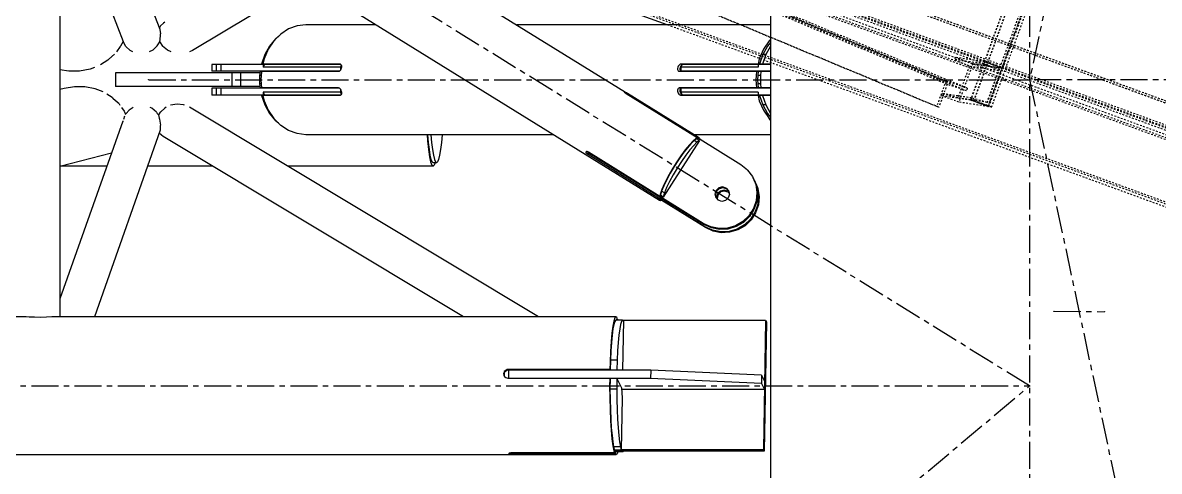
# Model space of a CAD drawing. Header units: millimetres. Extents: x 5143 to 30813, y 232 to 21408.
# Drawn here: x 11543.8 to 11878.1, y 17265.2 to 17397 of the extents above; entities that cross this region are included whole.
import ezdxf

# ---------------------------------------------------------------- set-up
doc = ezdxf.new("R2010")
doc.units = ezdxf.units.MM
doc.header["$LTSCALE"] = 0.25
for name, pattern in [('CENTER', [50.8, 31.75, -6.35, 6.35, -6.35]), ('XKITLINE00', [0]), ('XKITLINE02', [4, 2, -2]), ('XKITLINE03', [6, 3, -1, 1, -1])]:
    doc.linetypes.add(name, pattern=pattern)

msp = doc.modelspace()

# ---------------------------------------------------------------- linework, layer by layer
at = {"color": 8, "linetype": 'CENTER'}
for p, q in [((12015, 18200.27), (11840, 17380.27)), ((11840, 17654.86), (11840, 16010.75)), ((11840, 17290.27), (11549.01, 17470.27)), ((11580.85, 17380.27), (11840, 17380.27)), ((12370, 17380.27), (11840, 17380.28)), ((11840, 17380.27), (12015, 16560.27)), ((11847.12, 17312.23), (11861.95, 17312.1)), ((10096.38, 15830.27), (11839.99, 17290.27)), ((10454.12, 17290.27), (11840, 17290.27))]:
    msp.add_line(p, q, dxfattribs=at)
at = {"color": 8, "linetype": 'XKITLINE00'}
for p, q in [((11763.8, 17524.52), (11763.8, 17238.51)), ((11554.71, 17450.24), (11554.71, 17310.57)), ((11562.95, 17449.97), (11584.11, 17395.13)), ((11554.71, 17439.69), (11573.32, 17391.48)), ((11742.92, 17363.13), (11623.09, 17437.26)), ((11731.14, 17344.8), (11611.31, 17418.93)), ((11627.32, 17409.02), (11593.77, 17388.88)), ((11585.2, 17396.93), (11584.34, 17396.17)), ((11585.55, 17397.24), (11585.2, 17396.93)), ((11584.34, 17396.17), (11584, 17395.5)), ((11584.25, 17393.64), (11584.08, 17391.79)), ((11584.11, 17395.13), (11584.12, 17395.08)), ((11584.12, 17395.08), (11584.27, 17393.75)), ((11584.27, 17393.75), (11584.25, 17393.64)), ((11619.7, 17393.7), (11617.68, 17391.69)), ((11621.99, 17395.2), (11619.7, 17393.7)), ((11624.49, 17396.11), (11621.99, 17395.2)), ((11627.08, 17396.42), (11624.49, 17396.11)), ((11647.69, 17396.42), (11627.08, 17396.42)), ((11763.8, 17396.42), (11689.1, 17396.42)), ((11572.48, 17390.02), (11571.34, 17388.48)), ((11572.53, 17390.16), (11572.48, 17390.02)), ((11573.3, 17391.5), (11572.53, 17390.16)), ((11573.32, 17391.48), (11573.35, 17391.42)), ((11573.35, 17391.42), (11574.02, 17390.17)), ((11575.34, 17388.85), (11574.09, 17390.03)), ((11583.24, 17390.17), (11582.01, 17388.98)), ((11583.28, 17390.21), (11583.24, 17390.17)), ((11584, 17391.45), (11583.28, 17390.21)), ((11584.03, 17391.62), (11584, 17391.45)), ((11584.08, 17391.79), (11584.03, 17391.62)), ((11584.04, 17391.5), (11584.94, 17390.17)), ((11586.34, 17388.96), (11584.94, 17390.17)), ((11616.37, 17390.19), (11614.97, 17387.67)), ((11617.68, 17391.69), (11616.03, 17389.25)), ((11618.14, 17392.33), (11616.37, 17390.19)), ((11619.06, 17393.07), (11618.14, 17392.33)), ((11762.9, 17390.19), (11761.5, 17387.67)), ((11763.36, 17391.69), (11761.71, 17389.25)), ((11763.75, 17390.19), (11762.36, 17387.67)), ((11763.8, 17391.27), (11762.9, 17390.19)), ((11763.8, 17392.13), (11763.36, 17391.69)), ((11763.8, 17390.24), (11763.75, 17390.19)), ((11570.8, 17387.8), (11569.14, 17386.37)), ((11576.13, 17388.48), (11575.34, 17388.85)), ((11582.01, 17388.98), (11581.02, 17388.48)), ((11587.4, 17388.48), (11586.34, 17388.96)), ((11593.77, 17388.88), (11592.83, 17388.48)), ((11614.97, 17387.67), (11614.01, 17384.87)), ((11616.03, 17389.25), (11614.8, 17386.46)), ((11615.34, 17387.67), (11614.97, 17387.67)), ((11761.71, 17389.25), (11760.48, 17386.46)), ((11761.5, 17387.67), (11760.54, 17384.87)), ((11762.36, 17387.67), (11761.39, 17384.87)), ((11762.36, 17387.67), (11761.5, 17387.67)), ((11557.31, 17382.79), (11554.71, 17383.21)), ((11563.61, 17383.41), (11560.52, 17382.83)), ((11564.93, 17383.92), (11563.61, 17383.41)), ((11568.82, 17386.04), (11566.62, 17384.63)), ((11569.14, 17386.37), (11568.82, 17386.04)), ((11599.39, 17384.77), (11599.39, 17382.77)), ((11637.36, 17384.77), (11599.39, 17384.77)), ((11600.65, 17384.77), (11600.65, 17382.77)), ((11602.1, 17384.77), (11602.1, 17382.77)), ((11614.41, 17384.87), (11614.01, 17384.87)), ((11614.8, 17386.46), (11614.41, 17384.87)), ((11637.14, 17384.87), (11614.41, 17384.87)), ((11614.49, 17384.77), (11614.49, 17383.97)), ((11614.87, 17384.77), (11614.49, 17383.97)), ((11637.23, 17383.97), (11614.49, 17383.97)), ((11637.31, 17384.83), (11637.14, 17384.87)), ((11637.34, 17383.32), (11637.22, 17383.05)), ((11637.5, 17384.55), (11637.23, 17383.97)), ((11637.23, 17383.97), (11637.23, 17383.06)), ((11637.31, 17384.83), (11637.44, 17384.7)), ((11637.37, 17383.43), (11637.34, 17383.32)), ((11637.45, 17383.62), (11637.37, 17383.43)), ((11637.44, 17384.7), (11637.52, 17384.5)), ((11637.53, 17383.93), (11637.45, 17383.62)), ((11637.52, 17384.5), (11637.55, 17384.23)), ((11637.55, 17384.23), (11637.53, 17383.93)), ((11736.42, 17383.62), (11736.4, 17383.43)), ((11736.4, 17383.43), (11736.41, 17383.32)), ((11736.41, 17383.32), (11736.49, 17383.05)), ((11736.5, 17383.93), (11736.42, 17383.62)), ((11736.62, 17384.23), (11736.5, 17383.93)), ((11736.78, 17384.5), (11736.62, 17384.23)), ((11736.97, 17384.7), (11736.78, 17384.5)), ((11737.16, 17384.83), (11736.97, 17384.7)), ((11737.14, 17383.62), (11737.11, 17383.32)), ((11737.11, 17383.32), (11737.12, 17383.26)), ((11737.12, 17383.26), (11737.18, 17383.05)), ((11737.22, 17383.93), (11737.14, 17383.62)), ((11737.35, 17384.87), (11737.16, 17384.83)), ((11737.88, 17384.83), (11737.16, 17384.83)), ((11737.34, 17384.23), (11737.22, 17383.93)), ((11737.5, 17384.5), (11737.34, 17384.23)), ((11760.54, 17384.87), (11737.35, 17384.87)), ((11737.81, 17384.77), (11737.43, 17383.97)), ((11760.17, 17383.97), (11737.43, 17383.97)), ((11737.43, 17383.97), (11737.43, 17382.77)), ((11737.69, 17384.7), (11737.5, 17384.5)), ((11737.88, 17384.83), (11737.69, 17384.7)), ((11763.8, 17384.77), (11737.81, 17384.77)), ((11738.07, 17384.87), (11737.88, 17384.83)), ((11760.48, 17386.46), (11760.09, 17384.87)), ((11760.17, 17384.77), (11760.17, 17383.97)), ((11763.8, 17384.87), (11760.54, 17384.87)), ((11761.81, 17384.83), (11761.75, 17384.77)), ((11761.97, 17384.87), (11761.81, 17384.83)), ((11762.53, 17384.83), (11761.81, 17384.83)), ((11762.53, 17384.83), (11762.47, 17384.77)), ((11762.69, 17384.87), (11762.53, 17384.83)), ((11560.52, 17382.83), (11557.31, 17382.79)), ((11571.11, 17382.27), (11571.11, 17378.27)), ((11610.62, 17382.27), (11571.11, 17382.27)), ((11636.97, 17382.77), (11599.39, 17382.77)), ((11605.34, 17382.27), (11605.34, 17378.27)), ((11607.85, 17382.27), (11607.85, 17378.27)), ((11613.55, 17382.27), (11610.62, 17382.27)), ((11613.47, 17381.48), (11613.43, 17380.27)), ((11613.43, 17380.27), (11613.47, 17379.07)), ((11613.59, 17382.67), (11613.47, 17381.48)), ((11613.89, 17381.48), (11613.47, 17381.48)), ((11613.99, 17382.67), (11613.59, 17382.67)), ((11613.99, 17382.67), (11613.79, 17380.27)), ((11613.79, 17380.27), (11613.99, 17377.87)), ((11636.72, 17382.67), (11613.99, 17382.67)), ((11636.9, 17382.72), (11636.72, 17382.67)), ((11637.07, 17382.85), (11636.9, 17382.72)), ((11637.22, 17383.05), (11637.07, 17382.85)), ((11736.49, 17383.05), (11736.6, 17382.85)), ((11736.76, 17382.72), (11736.6, 17382.85)), ((11737.45, 17382.72), (11736.76, 17382.72)), ((11736.93, 17382.67), (11736.76, 17382.72)), ((11760.12, 17382.67), (11736.93, 17382.67)), ((11737.18, 17383.05), (11737.3, 17382.85)), ((11737.45, 17382.72), (11737.3, 17382.85)), ((11763.8, 17382.77), (11737.43, 17382.77)), ((11737.62, 17382.67), (11737.45, 17382.72)), ((11759.66, 17382.67), (11759.47, 17380.27)), ((11759.47, 17380.27), (11759.66, 17377.87)), ((11760, 17381.48), (11759.96, 17380.27)), ((11759.96, 17380.27), (11760, 17379.07)), ((11760.12, 17382.67), (11760, 17381.48)), ((11760.85, 17381.48), (11760, 17381.48)), ((11763.8, 17382.67), (11760.12, 17382.67)), ((11760.85, 17381.48), (11760.82, 17380.27)), ((11760.82, 17380.27), (11760.85, 17379.07)), ((11760.97, 17382.67), (11760.85, 17381.48)), ((11762.24, 17382.72), (11762.17, 17382.77)), ((11762.94, 17382.72), (11762.24, 17382.72)), ((11762.42, 17382.67), (11762.24, 17382.72)), ((11762.94, 17382.72), (11762.86, 17382.77)), ((11763.12, 17382.67), (11762.94, 17382.72)), ((11555.94, 17377.71), (11554.71, 17377.4)), ((11558.98, 17378.23), (11555.94, 17377.71)), ((11562.07, 17378.2), (11558.98, 17378.23)), ((11565.05, 17377.64), (11562.07, 17378.2)), ((11567.4, 17376.7), (11565.05, 17377.64)), ((11613.55, 17378.27), (11571.11, 17378.27)), ((11599.39, 17377.77), (11599.39, 17375.77)), ((11636.97, 17377.77), (11599.39, 17377.77)), ((11600.65, 17377.77), (11600.65, 17375.77)), ((11602.1, 17377.77), (11602.1, 17375.77)), ((11613.47, 17379.07), (11613.59, 17377.87)), ((11613.89, 17379.07), (11613.47, 17379.07)), ((11613.99, 17377.87), (11613.59, 17377.87)), ((11636.72, 17377.87), (11613.99, 17377.87)), ((11637.23, 17376.58), (11614.49, 17376.58)), ((11614.49, 17376.58), (11614.49, 17375.77)), ((11614.49, 17376.58), (11614.87, 17375.77)), ((11636.9, 17377.83), (11636.72, 17377.87)), ((11637.07, 17377.7), (11636.9, 17377.83)), ((11637.07, 17377.7), (11637.22, 17377.5)), ((11637.22, 17377.5), (11637.34, 17377.23)), ((11637.23, 17377.49), (11637.23, 17376.58)), ((11637.23, 17376.58), (11637.5, 17376)), ((11637.34, 17377.23), (11637.37, 17377.12)), ((11637.37, 17377.12), (11637.45, 17376.93)), ((11637.45, 17376.93), (11637.53, 17376.62)), ((11637.53, 17376.62), (11637.55, 17376.32)), ((11720.8, 17376.7), (11720.76, 17376.64)), ((11720.76, 17376.64), (11720.79, 17376.55)), ((11720.79, 17376.55), (11720.9, 17376.43)), ((11720.9, 17376.71), (11720.8, 17376.7)), ((11720.94, 17376.7), (11720.9, 17376.71)), ((11721.05, 17376.63), (11720.94, 17376.7)), ((11721.23, 17376.52), (11721.05, 17376.63)), ((11721.45, 17376.39), (11721.23, 17376.52)), ((11736.41, 17377.23), (11736.4, 17377.12)), ((11736.4, 17377.12), (11736.42, 17376.93)), ((11736.49, 17377.5), (11736.41, 17377.23)), ((11736.42, 17376.93), (11736.5, 17376.62)), ((11736.6, 17377.7), (11736.49, 17377.5)), ((11736.5, 17376.62), (11736.62, 17376.32)), ((11736.76, 17377.83), (11736.6, 17377.7)), ((11736.93, 17377.87), (11736.76, 17377.83)), ((11737.45, 17377.83), (11736.76, 17377.83)), ((11760.12, 17377.87), (11736.93, 17377.87)), ((11737.12, 17377.29), (11737.11, 17377.23)), ((11737.11, 17377.23), (11737.14, 17376.93)), ((11737.18, 17377.5), (11737.12, 17377.29)), ((11737.14, 17376.93), (11737.22, 17376.62)), ((11737.3, 17377.7), (11737.18, 17377.5)), ((11737.22, 17376.62), (11737.34, 17376.32)), ((11737.45, 17377.83), (11737.3, 17377.7)), ((11763.8, 17377.77), (11737.43, 17377.77)), ((11737.43, 17377.77), (11737.43, 17376.58)), ((11760.17, 17376.58), (11737.43, 17376.58)), ((11737.43, 17376.58), (11737.81, 17375.77)), ((11737.62, 17377.87), (11737.45, 17377.83)), ((11760.85, 17379.07), (11760, 17379.07)), ((11760, 17379.07), (11760.12, 17377.87)), ((11763.8, 17377.87), (11760.12, 17377.87)), ((11760.17, 17376.58), (11760.17, 17375.77)), ((11760.85, 17379.07), (11760.97, 17377.87)), ((11762.24, 17377.83), (11762.17, 17377.77)), ((11762.42, 17377.87), (11762.24, 17377.83)), ((11762.94, 17377.83), (11762.24, 17377.83)), ((11762.94, 17377.83), (11762.86, 17377.77)), ((11763.12, 17377.87), (11762.94, 17377.83)), ((11570.09, 17375.02), (11568.57, 17376.03)), ((11570.09, 17375.02), (11570.41, 17374.68)), ((11572.11, 17373.16), (11570.41, 17374.68)), ((11600.65, 17375.77), (11599.39, 17375.77)), ((11614.87, 17375.77), (11600.65, 17375.77)), ((11614.41, 17375.67), (11614.01, 17375.67)), ((11614.01, 17375.67), (11614.97, 17372.88)), ((11637.14, 17375.67), (11614.41, 17375.67)), ((11614.41, 17375.67), (11614.8, 17374.09)), ((11614.8, 17374.09), (11616.03, 17371.3)), ((11637.36, 17375.77), (11614.87, 17375.77)), ((11637.31, 17375.72), (11637.14, 17375.67)), ((11637.44, 17375.85), (11637.31, 17375.72)), ((11637.52, 17376.05), (11637.44, 17375.85)), ((11637.55, 17376.32), (11637.52, 17376.05)), ((11721.07, 17376.3), (11720.9, 17376.43)), ((11721.27, 17376.16), (11721.07, 17376.3)), ((11742.23, 17363.19), (11721.27, 17376.16)), ((11721.45, 17376.39), (11721.29, 17376.14)), ((11721.68, 17376.25), (11721.45, 17376.39)), ((11721.67, 17376.25), (11721.52, 17376)), ((11742.63, 17363.29), (11721.68, 17376.25)), ((11736.62, 17376.32), (11736.78, 17376.05)), ((11736.78, 17376.05), (11736.97, 17375.85)), ((11737.16, 17375.72), (11736.97, 17375.85)), ((11737.35, 17375.67), (11737.16, 17375.72)), ((11737.88, 17375.72), (11737.16, 17375.72)), ((11737.34, 17376.32), (11737.5, 17376.05)), ((11760.54, 17375.67), (11737.35, 17375.67)), ((11737.5, 17376.05), (11737.69, 17375.85)), ((11737.88, 17375.72), (11737.69, 17375.85)), ((11763.8, 17375.77), (11737.81, 17375.77)), ((11738.07, 17375.67), (11737.88, 17375.72)), ((11760.09, 17375.67), (11760.48, 17374.09)), ((11760.48, 17374.09), (11761.71, 17371.3)), ((11763.8, 17375.67), (11760.54, 17375.67)), ((11760.54, 17375.67), (11761.5, 17372.88)), ((11761.39, 17375.67), (11762.36, 17372.88)), ((11761.75, 17375.77), (11761.81, 17375.72)), ((11762.53, 17375.72), (11761.81, 17375.72)), ((11761.97, 17375.67), (11761.81, 17375.72)), ((11762.47, 17375.77), (11762.53, 17375.72)), ((11762.69, 17375.67), (11762.53, 17375.72)), ((11572.11, 17373.16), (11572.35, 17372.82)), ((11572.81, 17372.16), (11573.62, 17371.03)), ((11573.62, 17371.03), (11573.68, 17370.86)), ((11573.68, 17370.86), (11574.05, 17370.19)), ((11574.08, 17370.22), (11573.95, 17370.04)), ((11574.24, 17370.4), (11574.08, 17370.22)), ((11575.08, 17371.38), (11574.24, 17370.4)), ((11576.23, 17372.07), (11575.08, 17371.38)), ((11581.72, 17371.89), (11581.27, 17372.07)), ((11583.1, 17370.79), (11581.72, 17371.89)), ((11583.1, 17370.79), (11583.37, 17370.4)), ((11583.37, 17370.4), (11583.68, 17369.96)), ((11583.68, 17369.96), (11583.95, 17368.97)), ((11584.19, 17370.71), (11583.71, 17369.93)), ((11584.37, 17370.86), (11584.19, 17370.71)), ((11585.54, 17371.96), (11584.37, 17370.86)), ((11585.97, 17372.17), (11585.54, 17371.96)), ((11589.17, 17373.12), (11587.25, 17372.79)), ((11591.11, 17372.92), (11589.17, 17373.12)), ((11591.37, 17372.82), (11591.11, 17372.92)), ((11695.56, 17310.57), (11592.87, 17372.21)), ((11615.34, 17372.88), (11614.97, 17372.88)), ((11614.97, 17372.88), (11616.37, 17370.36)), ((11616.03, 17371.3), (11617.68, 17368.85)), ((11616.37, 17370.36), (11618.14, 17368.22)), ((11762.36, 17372.88), (11761.5, 17372.88)), ((11761.5, 17372.88), (11762.9, 17370.36)), ((11761.71, 17371.3), (11763.36, 17368.85)), ((11762.36, 17372.88), (11763.75, 17370.36)), ((11762.9, 17370.36), (11763.8, 17369.28)), ((11763.75, 17370.36), (11763.8, 17370.31)), ((11573.2, 17368.13), (11554.71, 17315.86)), ((11573.2, 17368.13), (11573.19, 17367.87)), ((11573.25, 17368.24), (11573.2, 17368.13)), ((11573.76, 17369.56), (11573.38, 17368.58)), ((11583.95, 17368.97), (11583.97, 17368.72)), ((11583.97, 17368.72), (11584.27, 17366.91)), ((11584.27, 17366.91), (11584.25, 17366.7)), ((11584.25, 17366.7), (11584.25, 17365.42)), ((11619.7, 17366.85), (11617.68, 17368.85)), ((11619.06, 17367.48), (11618.14, 17368.22)), ((11621.99, 17365.35), (11619.7, 17366.85)), ((11763.8, 17368.42), (11763.36, 17368.85)), ((11584.25, 17365.42), (11564.85, 17310.57)), ((11584.58, 17364.02), (11583.95, 17364.55)), ((11585.07, 17363.6), (11584.58, 17364.02)), ((11673.41, 17310.57), (11585.07, 17363.6)), ((11624.49, 17364.44), (11621.99, 17365.35)), ((11627.08, 17364.12), (11624.49, 17364.44)), ((11699.9, 17364.12), (11627.08, 17364.12)), ((11662.73, 17364.12), (11662.87, 17362.31)), ((11662.84, 17364.12), (11663.05, 17361.83)), ((11663.84, 17364.12), (11664.04, 17361.83)), ((11667.16, 17364.12), (11666.95, 17361.83)), ((11763.8, 17364.12), (11741.32, 17364.12)), ((11742.23, 17363.19), (11741.91, 17363.06)), ((11742.23, 17363.19), (11742.04, 17362.9)), ((11742.26, 17363.2), (11742.05, 17362.89)), ((11742.22, 17363.14), (11742.2, 17363.15)), ((11755.08, 17355.27), (11742.26, 17363.2)), ((11742.63, 17363.29), (11742.49, 17363.06)), ((11742.92, 17363.13), (11742.63, 17363.29)), ((11662.87, 17362.31), (11663.14, 17359.73)), ((11663.05, 17361.83), (11663.3, 17359.75)), ((11664.04, 17361.83), (11664.3, 17359.75)), ((11666.95, 17361.83), (11666.7, 17359.75)), ((11742.88, 17362.38), (11732.21, 17345.78)), ((11739.22, 17360.19), (11737.99, 17358.6)), ((11739.94, 17361.18), (11738.7, 17359.67)), ((11740.34, 17361.48), (11739.22, 17360.19)), ((11741.02, 17362.33), (11739.94, 17361.18)), ((11741.18, 17360.96), (11740.06, 17359.67)), ((11741.29, 17362.4), (11740.34, 17361.48)), ((11741.91, 17363.06), (11741.02, 17362.33)), ((11742.13, 17361.88), (11741.18, 17360.96)), ((11742.04, 17362.9), (11741.29, 17362.4)), ((11742.13, 17361.88), (11741.29, 17362.4)), ((11742.88, 17362.38), (11742.04, 17362.9)), ((11742.88, 17362.38), (11742.13, 17361.88)), ((11742.92, 17363.13), (11742.96, 17362.77)), ((11569.94, 17358.68), (11554.71, 17354.79)), ((11663.14, 17359.73), (11663.45, 17357.64)), ((11663.3, 17359.75), (11663.58, 17358.08)), ((11663.45, 17357.64), (11663.79, 17356.12)), ((11663.58, 17358.08), (11663.88, 17356.86)), ((11663.88, 17356.86), (11664.19, 17356.12)), ((11664.3, 17359.75), (11664.58, 17358.08)), ((11664.58, 17358.08), (11664.87, 17356.86)), ((11664.87, 17356.86), (11665.18, 17356.12)), ((11666.12, 17356.86), (11665.81, 17356.12)), ((11666.42, 17358.08), (11666.12, 17356.86)), ((11666.7, 17359.75), (11666.42, 17358.08)), ((11709.49, 17359.11), (11709.43, 17359.01)), ((11709.43, 17359.01), (11709.44, 17358.86)), ((11709.44, 17358.86), (11709.46, 17358.83)), ((11709.46, 17358.83), (11709.54, 17358.73)), ((11709.62, 17359.16), (11709.49, 17359.11)), ((11709.7, 17358.58), (11709.54, 17358.73)), ((11709.79, 17359.15), (11709.62, 17359.16)), ((11709.91, 17358.42), (11709.7, 17358.58)), ((11710, 17359.08), (11709.79, 17359.15)), ((11709.97, 17359), (11709.82, 17359.14)), ((11710.17, 17358.84), (11709.91, 17358.42)), ((11710.13, 17358.28), (11709.91, 17358.42)), ((11710.17, 17358.84), (11709.97, 17359)), ((11710.23, 17358.97), (11710, 17359.08)), ((11710.36, 17358.64), (11710.13, 17358.28)), ((11731.08, 17345.31), (11710.13, 17358.28)), ((11710.3, 17358.76), (11710.17, 17358.84)), ((11731.18, 17346), (11710.23, 17358.97)), ((11710.32, 17358.91), (11710.28, 17358.8)), ((11731.24, 17345.84), (11710.28, 17358.8)), ((11710.28, 17358.8), (11710.35, 17358.66)), ((11744.13, 17337.76), (11710.35, 17358.66)), ((11736.72, 17356.78), (11735.46, 17354.82)), ((11737.38, 17357.87), (11736.05, 17355.88)), ((11737.99, 17358.6), (11736.72, 17356.78)), ((11738.7, 17359.67), (11737.38, 17357.87)), ((11738.83, 17358.08), (11737.56, 17356.26)), ((11740.06, 17359.67), (11738.83, 17358.08)), ((11568.59, 17354.87), (11555.03, 17354.87)), ((11599.6, 17354.87), (11580.52, 17354.87)), ((11664.5, 17354.87), (11621.75, 17354.87)), ((11663.79, 17356.12), (11664.14, 17355.19)), ((11664.5, 17354.87), (11664.14, 17355.19)), ((11664.5, 17355.87), (11664.19, 17356.12)), ((11665.5, 17355.87), (11664.5, 17355.87)), ((11664.86, 17355.19), (11664.5, 17354.87)), ((11665.12, 17355.87), (11664.86, 17355.19)), ((11665.5, 17355.87), (11665.18, 17356.12)), ((11665.81, 17356.12), (11665.5, 17355.87)), ((11734.76, 17353.79), (11733.59, 17351.72)), ((11735.46, 17354.82), (11734.28, 17352.82)), ((11736.05, 17355.88), (11734.76, 17353.79)), ((11736.3, 17354.3), (11735.12, 17352.3)), ((11737.56, 17356.26), (11736.3, 17354.3)), ((11756.99, 17353.74), (11755.08, 17355.27)), ((11756.99, 17353.74), (11758.46, 17351.8)), ((11733.23, 17350.88), (11732.37, 17349.08)), ((11733.59, 17351.72), (11732.59, 17349.75)), ((11734.07, 17350.36), (11733.21, 17348.57)), ((11734.28, 17352.82), (11733.23, 17350.88)), ((11735.12, 17352.3), (11734.07, 17350.36)), ((11758.46, 17351.8), (11758.59, 17351.54)), ((11758.46, 17351.8), (11759.41, 17349.56)), ((11758.59, 17351.54), (11759.55, 17349.3)), ((11758.81, 17351.02), (11758.95, 17350.84)), ((11758.95, 17350.84), (11759.08, 17350.58)), ((11758.95, 17350.84), (11759.9, 17348.6)), ((11759.08, 17350.58), (11760.04, 17348.34)), ((11731.3, 17346.54), (11731.18, 17346)), ((11731.81, 17348), (11731.3, 17346.54)), ((11731.74, 17347.53), (11731.37, 17346.3)), ((11732.37, 17349.08), (11731.74, 17347.53)), ((11732.58, 17347.01), (11731.74, 17347.53)), ((11732.59, 17349.75), (11731.81, 17348)), ((11732.58, 17347.01), (11732.21, 17345.78)), ((11733.21, 17348.57), (11732.58, 17347.01)), ((11747.74, 17347.76), (11747.4, 17346.71)), ((11747.4, 17346.71), (11747.64, 17345.65)), ((11747.87, 17347.5), (11747.54, 17346.45)), ((11747.54, 17346.45), (11747.74, 17345.54)), ((11748.56, 17348.51), (11747.74, 17347.76)), ((11748.69, 17348.25), (11747.87, 17347.5)), ((11748.23, 17346.8), (11747.89, 17345.75)), ((11748.36, 17346.54), (11748.03, 17345.49)), ((11749.05, 17347.55), (11748.23, 17346.8)), ((11749.18, 17347.29), (11748.36, 17346.54)), ((11749.64, 17348.76), (11748.56, 17348.51)), ((11749.77, 17348.5), (11748.69, 17348.25)), ((11750.13, 17347.8), (11749.05, 17347.55)), ((11750.27, 17347.54), (11749.18, 17347.29)), ((11750.7, 17348.45), (11749.64, 17348.76)), ((11750.83, 17348.18), (11749.77, 17348.5)), ((11751.19, 17347.49), (11750.13, 17347.8)), ((11751.32, 17347.22), (11750.27, 17347.54)), ((11750.7, 17348.45), (11751.44, 17347.65)), ((11750.83, 17348.18), (11751.48, 17347.49)), ((11751.19, 17347.49), (11751.57, 17347.08)), ((11751.32, 17347.22), (11751.6, 17346.92)), ((11751.68, 17346.58), (11751.34, 17345.53)), ((11751.44, 17347.65), (11751.68, 17346.58)), ((11759.41, 17349.56), (11759.79, 17347.15)), ((11759.55, 17349.3), (11759.93, 17346.89)), ((11759.79, 17347.15), (11759.58, 17344.71)), ((11759.93, 17346.89), (11759.71, 17344.45)), ((11759.9, 17348.6), (11760.28, 17346.19)), ((11760.04, 17348.34), (11760.42, 17345.93)), ((11731.32, 17345.68), (11731.08, 17345.31)), ((11731.08, 17345.31), (11731.14, 17344.8)), ((11731.42, 17344.65), (11731.14, 17344.8)), ((11731.39, 17346.29), (11731.17, 17345.96)), ((11731.17, 17345.96), (11731.24, 17345.84)), ((11744, 17338.03), (11731.17, 17345.96)), ((11731.37, 17346.3), (11731.18, 17346)), ((11731.32, 17345.68), (11731.28, 17345.61)), ((11732.11, 17345.1), (11731.28, 17345.61)), ((11731.28, 17345.61), (11731.29, 17345.34)), ((11732.13, 17344.82), (11731.29, 17345.34)), ((11731.29, 17345.34), (11731.35, 17345.14)), ((11731.35, 17345.14), (11731.46, 17345.01)), ((11732.21, 17345.78), (11731.37, 17346.3)), ((11731.6, 17344.92), (11731.42, 17344.65)), ((11732.3, 17344.49), (11731.46, 17345.01)), ((11731.78, 17344.77), (11731.58, 17344.9)), ((11731.75, 17344.83), (11731.8, 17344.74)), ((11744.63, 17336.8), (11731.8, 17344.74)), ((11732.16, 17345.16), (11732.11, 17345.1)), ((11732.11, 17345.1), (11732.13, 17344.82)), ((11732.13, 17344.82), (11732.19, 17344.62)), ((11732.19, 17344.62), (11732.3, 17344.49)), ((11732.45, 17344.43), (11732.3, 17344.49)), ((11732.71, 17344.83), (11732.45, 17344.43)), ((11744.49, 17337.06), (11732.49, 17344.49)), ((11747.64, 17345.65), (11748.38, 17344.85)), ((11747.89, 17345.75), (11748, 17345.25)), ((11748.03, 17345.49), (11748.1, 17345.15)), ((11749.44, 17344.53), (11748.38, 17344.85)), ((11750.52, 17344.78), (11749.44, 17344.53)), ((11751.34, 17345.53), (11750.52, 17344.78)), ((11759.58, 17344.71), (11758.78, 17342.38)), ((11759.71, 17344.45), (11758.91, 17342.12)), ((11760.07, 17343.75), (11759.27, 17341.42)), ((11760.2, 17343.49), (11759.4, 17341.16)), ((11760.28, 17346.19), (11760.07, 17343.75)), ((11760.42, 17345.93), (11760.2, 17343.49)), ((11757.44, 17340.31), (11755.65, 17338.6)), ((11757.58, 17340.04), (11755.78, 17338.33)), ((11758.78, 17342.38), (11757.44, 17340.31)), ((11758.91, 17342.12), (11757.58, 17340.04)), ((11759.27, 17341.42), (11757.93, 17339.34)), ((11759.4, 17341.16), (11758.07, 17339.08)), ((11744, 17338.03), (11744.13, 17337.76)), ((11746.23, 17337), (11744, 17338.03)), ((11746.36, 17336.74), (11744.13, 17337.76)), ((11744.49, 17337.06), (11744.63, 17336.8)), ((11746.72, 17336.04), (11744.49, 17337.06)), ((11746.85, 17335.77), (11744.63, 17336.8)), ((11746.23, 17337), (11746.36, 17336.74)), ((11748.65, 17336.53), (11746.23, 17337)), ((11748.78, 17336.27), (11746.36, 17336.74)), ((11751.12, 17336.65), (11748.65, 17336.53)), ((11751.25, 17336.39), (11748.78, 17336.27)), ((11753.5, 17337.35), (11751.12, 17336.65)), ((11753.63, 17337.09), (11751.25, 17336.39)), ((11753.99, 17336.39), (11751.61, 17335.69)), ((11755.65, 17338.6), (11753.5, 17337.35)), ((11755.78, 17338.33), (11753.63, 17337.09)), ((11756.14, 17337.63), (11753.99, 17336.39)), ((11756.27, 17337.37), (11754.12, 17336.13)), ((11757.93, 17339.34), (11756.14, 17337.63)), ((11758.07, 17339.08), (11756.27, 17337.37)), ((11746.72, 17336.04), (11746.85, 17335.77)), ((11749.14, 17335.57), (11746.72, 17336.04)), ((11749.27, 17335.31), (11746.85, 17335.77)), ((11751.61, 17335.69), (11749.14, 17335.57)), ((11751.74, 17335.43), (11749.27, 17335.31)), ((11754.12, 17336.13), (11751.74, 17335.43)), ((11544.77, 17310.57), (11308.16, 17310.57)), ((11544.28, 17310.62), (11543.97, 17310.57)), ((11544.4, 17310.61), (11544.28, 17310.62)), ((11545.66, 17310.5), (11544.4, 17310.61)), ((11547.25, 17310.44), (11545.66, 17310.5)), ((11549.01, 17310.43), (11547.25, 17310.44)), ((11550.77, 17310.47), (11549.01, 17310.43)), ((11552.36, 17310.56), (11550.77, 17310.47)), ((11553.06, 17310.62), (11552.36, 17310.56)), ((11718.31, 17310.57), (11552.54, 17310.57)), ((11553.07, 17310.57), (11552.8, 17310.6)), ((11553.58, 17310.57), (11553.06, 17310.62)), ((11717.98, 17310.27), (11717.67, 17309.35)), ((11718.22, 17309.65), (11717.94, 17309.25)), ((11718.31, 17310.57), (11717.98, 17310.27)), ((11720.21, 17309.65), (11718.22, 17309.65)), ((11718.51, 17310.38), (11718.31, 17310.57)), ((11718.51, 17310.38), (11718.49, 17309.65)), ((11718.75, 17309.91), (11718.5, 17309.91)), ((11718.75, 17309.91), (11718.74, 17309.65)), ((11718.75, 17309.91), (11718.84, 17309.65)), ((11720.21, 17309.65), (11719.93, 17309.25)), ((11720.49, 17309.55), (11720.21, 17309.65)), ((11717.38, 17307.86), (11717.11, 17305.83)), ((11717.41, 17307.02), (11717.18, 17305.24)), ((11717.67, 17309.35), (11717.38, 17307.86)), ((11717.67, 17308.37), (11717.41, 17307.02)), ((11717.94, 17309.25), (11717.67, 17308.37)), ((11719.4, 17307.02), (11719.17, 17305.24)), ((11719.66, 17308.37), (11719.4, 17307.02)), ((11719.93, 17309.25), (11719.66, 17308.37)), ((11720.49, 17309.55), (11720.26, 17294.88)), ((11762.32, 17309.5), (11720.49, 17309.5)), ((11762.32, 17309.5), (11761.7, 17271.49)), ((11762.54, 17309.06), (11761.93, 17271.05)), ((11762.32, 17309.5), (11762.54, 17309.06)), ((11716.89, 17303.32), (11716.7, 17300.42)), ((11716.98, 17303.08), (11716.81, 17300.59)), ((11717.11, 17305.83), (11716.89, 17303.32)), ((11717.18, 17305.24), (11716.98, 17303.08)), ((11718.97, 17303.08), (11718.8, 17300.59)), ((11719.17, 17305.24), (11718.97, 17303.08)), ((11716.7, 17300.42), (11716.56, 17297.22)), ((11716.81, 17300.59), (11716.67, 17297.83)), ((11718.8, 17300.59), (11718.67, 17297.83)), ((11716.56, 17297.22), (11716.51, 17295.13)), ((11716.67, 17297.83), (11716.59, 17294.89)), ((11718.67, 17297.83), (11716.67, 17297.83)), ((11718.67, 17297.83), (11718.58, 17294.89)), ((11685.32, 17294.16), (11685.26, 17293.8)), ((11685.26, 17293.8), (11685.3, 17293.47)), ((11685.3, 17293.47), (11685.44, 17293.15)), ((11685.46, 17294.47), (11685.32, 17294.16)), ((11685.42, 17293.95), (11685.37, 17293.59)), ((11685.37, 17293.59), (11685.41, 17293.27)), ((11685.41, 17293.27), (11685.49, 17293.08)), ((11685.56, 17294.27), (11685.42, 17293.95)), ((11685.44, 17293.15), (11685.65, 17292.87)), ((11685.68, 17294.75), (11685.46, 17294.47)), ((11685.78, 17294.54), (11685.56, 17294.27)), ((11685.96, 17294.95), (11685.68, 17294.75)), ((11686.07, 17294.75), (11685.78, 17294.54)), ((11686.29, 17295.08), (11685.96, 17294.95)), ((11686.4, 17294.88), (11686.07, 17294.75)), ((11686.64, 17295.13), (11686.29, 17295.08)), ((11686.29, 17295.08), (11686.4, 17294.88)), ((11686.74, 17294.92), (11686.4, 17294.88)), ((11686.64, 17295.13), (11686.74, 17294.92)), ((11716.51, 17295.13), (11686.64, 17295.13)), ((11686.72, 17294.88), (11686.68, 17292.47)), ((11718.58, 17294.88), (11686.72, 17294.88)), ((11716.59, 17294.92), (11686.74, 17294.92)), ((11688.39, 17294.92), (11688.39, 17294.88)), ((11716.51, 17295.13), (11716.59, 17294.98)), ((11716.59, 17294.89), (11716.59, 17294.88)), ((11718.58, 17294.89), (11716.59, 17294.89)), ((11718.58, 17294.89), (11718.58, 17294.88)), ((11728.54, 17294.88), (11718.58, 17294.88)), ((11728.54, 17294.88), (11728.5, 17292.42)), ((11761.13, 17293.47), (11728.54, 17294.88)), ((11761.13, 17293.47), (11761.09, 17291.01)), ((11761.13, 17293.47), (11762.03, 17291.72)), ((11685.92, 17292.65), (11685.65, 17292.87)), ((11686.25, 17292.52), (11685.92, 17292.65)), ((11686.6, 17292.47), (11686.25, 17292.52)), ((11716.47, 17292.47), (11686.6, 17292.47)), ((11716.47, 17292.47), (11716.45, 17290.27)), ((11716.45, 17290.27), (11716.48, 17286.75)), ((11716.47, 17292.47), (11716.55, 17292.32)), ((11716.55, 17292.42), (11716.5, 17292.42)), ((11716.55, 17292.43), (11716.54, 17289.32)), ((11718.54, 17292.43), (11716.55, 17292.43)), ((11718.54, 17292.43), (11718.53, 17289.32)), ((11718.54, 17292.43), (11719.94, 17289.7)), ((11728.5, 17292.42), (11718.54, 17292.42)), ((11719.94, 17289.7), (11720.12, 17286.8)), ((11761.09, 17291.01), (11728.5, 17292.42)), ((11761.09, 17291.01), (11761.99, 17289.26)), ((11762.03, 17291.72), (11761.99, 17289.26)), ((11716.48, 17286.75), (11716.56, 17283.33)), ((11718.53, 17289.32), (11716.54, 17289.32)), ((11716.54, 17289.32), (11716.57, 17286.24)), ((11716.57, 17286.24), (11716.65, 17283.27)), ((11718.53, 17289.32), (11718.57, 17286.24)), ((11718.57, 17286.24), (11718.65, 17283.27)), ((11720.12, 17286.8), (11719.88, 17271.43)), ((11761.99, 17289.26), (11719.97, 17289.26)), ((11716.56, 17283.33), (11716.7, 17280.12)), ((11716.65, 17283.27), (11716.78, 17280.47)), ((11718.65, 17283.27), (11718.77, 17280.47)), ((11716.7, 17280.12), (11716.89, 17277.23)), ((11716.78, 17280.47), (11716.94, 17277.93)), ((11718.77, 17280.47), (11718.93, 17277.93)), ((11716.89, 17277.23), (11717.11, 17274.72)), ((11716.94, 17277.93), (11717.14, 17275.7)), ((11718.93, 17277.93), (11719.13, 17275.7)), ((11717.11, 17274.72), (11717.38, 17272.69)), ((11717.14, 17275.7), (11717.36, 17273.84)), ((11717.36, 17273.84), (11717.62, 17272.41)), ((11719.13, 17275.7), (11719.36, 17273.84)), ((11719.36, 17273.84), (11719.61, 17272.41)), ((11718.31, 17269.97), (10454.12, 17269.97)), ((11686.78, 17270.38), (11686.76, 17270.28)), ((11686.84, 17270.25), (11686.76, 17270.28)), ((11686.88, 17270.46), (11686.78, 17270.38)), ((11687, 17270.23), (11686.84, 17270.25)), ((11687.07, 17270.54), (11686.88, 17270.46)), ((11687.24, 17270.2), (11687, 17270.23)), ((11687.33, 17270.59), (11687.07, 17270.54)), ((11687.54, 17270.18), (11687.24, 17270.2)), ((11687.64, 17270.63), (11687.33, 17270.59)), ((11687.88, 17270.17), (11687.54, 17270.18)), ((11687.99, 17270.64), (11687.64, 17270.63)), ((11687.89, 17270.64), (11687.88, 17270.17)), ((11688.23, 17270.17), (11687.88, 17270.17)), ((11717.86, 17270.64), (11687.99, 17270.64)), ((11688.24, 17270.64), (11688.23, 17270.17)), ((11718.1, 17270.17), (11688.23, 17270.17)), ((11717.38, 17272.69), (11717.67, 17271.2)), ((11719.61, 17272.41), (11717.62, 17272.41)), ((11717.62, 17272.41), (11717.88, 17271.43)), ((11717.67, 17271.2), (11717.86, 17270.64)), ((11717.88, 17271.46), (11717.86, 17270.64)), ((11761.93, 17271.05), (11717.87, 17271.05)), ((11719.88, 17271.43), (11717.88, 17271.43)), ((11718.12, 17270.99), (11718.1, 17270.17)), ((11718.31, 17269.97), (11718.1, 17270.17)), ((11718.11, 17271.05), (11718.11, 17271)), ((11720.1, 17271), (11718.11, 17271)), ((11718.4, 17270.91), (11718.11, 17271)), ((11718.63, 17270.28), (11718.31, 17269.97)), ((11720.4, 17270.91), (11718.4, 17270.91)), ((11718.84, 17270.91), (11718.63, 17270.28)), ((11719.61, 17272.41), (11719.88, 17271.43)), ((11761.7, 17271.49), (11719.88, 17271.49)), ((11720.1, 17271.05), (11720.1, 17271)), ((11720.4, 17270.91), (11720.1, 17271)), ((11720.49, 17271.05), (11720.4, 17270.91)), ((11761.7, 17271.49), (11761.93, 17271.05))]:
    msp.add_line(p, q, dxfattribs=at)
at = {"color": 3, "linetype": 'XKITLINE02'}
for p, q in [((11822.64, 17374.27), (11865.03, 17490.78)), ((11822.7, 17374.26), (11865.09, 17490.77)), ((11823.61, 17374.12), (11866, 17490.63)), ((11823.67, 17374.11), (11866.06, 17490.62)), ((11827.22, 17372.61), (11869.61, 17489.12)), ((11827.79, 17372.39), (11870.17, 17488.9)), ((11828.07, 17372.48), (11870.46, 17488.99)), ((11828.82, 17372.23), (11871.21, 17488.74)), ((11894.41, 17361.1), (11640.14, 17454.02)), ((11895.46, 17361.29), (11641.69, 17454.02)), ((11886.55, 17360.27), (11632.6, 17453.08)), ((11886.91, 17360.7), (11633.27, 17453.4)), ((11895.35, 17360.47), (11641.67, 17453.17)), ((11883.6, 17342.99), (11628.99, 17436.05)), ((11883.77, 17342.36), (11629.44, 17435.32)), ((11897.08, 17367.82), (11763.8, 17416.53)), ((11897.03, 17367.81), (11763.8, 17416.5)), ((11895.92, 17367.61), (11763.8, 17415.89)), ((11895.86, 17367.6), (11763.8, 17415.86)), ((11815.37, 17379.91), (11747.71, 17408.05)), ((11815.73, 17378.94), (11748.07, 17407.09)), ((11894.13, 17360.25), (11763.8, 17407.88)), ((11821.4, 17377.02), (11753.73, 17405.16)), ((11821.67, 17377.78), (11754, 17405.92)), ((11887.06, 17361.55), (11763.8, 17406.6)), ((11812.65, 17372.39), (11744.98, 17400.53)), ((11813.28, 17372.18), (11745.61, 17400.32)), ((11883.33, 17341.62), (11733.38, 17396.42)), ((11818.12, 17386.86), (11817.89, 17386.22)), ((11823.27, 17384.97), (11818.12, 17386.86)), ((11826.74, 17385.54), (11818.12, 17386.86)), ((11822.25, 17384.21), (11817.89, 17386.22)), ((11826.51, 17384.9), (11817.89, 17386.22)), ((11822.25, 17384.21), (11818.88, 17374.94)), ((11823.27, 17384.97), (11819.17, 17373.7)), ((11830.87, 17382.9), (11822.25, 17384.21)), ((11831.89, 17383.66), (11823.27, 17384.97)), ((11826.74, 17385.54), (11826.51, 17384.9)), ((11830.87, 17382.9), (11826.51, 17384.9)), ((11831.89, 17383.66), (11826.74, 17385.54)), ((11827.79, 17372.39), (11831.89, 17383.66)), ((11815.37, 17379.91), (11812.65, 17372.39)), ((11821.67, 17377.78), (11815.37, 17379.91)), ((11827.49, 17373.63), (11830.87, 17382.9)), ((11815.73, 17378.94), (11813.28, 17372.18)), ((11821.4, 17377.02), (11815.73, 17378.94)), ((11821.67, 17377.78), (11821.4, 17377.02)), ((11814.25, 17376.22), (11814.02, 17375.58)), ((11819.17, 17373.7), (11814.02, 17375.58)), ((11822.64, 17374.27), (11814.02, 17375.58)), ((11818.88, 17374.94), (11814.25, 17376.22)), ((11822.87, 17374.91), (11814.25, 17376.22)), ((11827.49, 17373.63), (11818.88, 17374.94)), ((11827.79, 17372.39), (11819.17, 17373.7)), ((11822.87, 17374.91), (11822.64, 17374.27)), ((11827.79, 17372.39), (11822.64, 17374.27)), ((11822.7, 17374.26), (11822.64, 17374.27)), ((11827.79, 17372.39), (11822.64, 17374.27)), ((11827.22, 17372.61), (11822.7, 17374.26)), ((11827.49, 17373.63), (11822.87, 17374.91)), ((11828.07, 17372.48), (11823.61, 17374.12)), ((11823.67, 17374.11), (11823.61, 17374.12)), ((11828.82, 17372.23), (11823.67, 17374.11)), ((11813.28, 17372.18), (11812.65, 17372.39)), ((11828.07, 17372.48), (11827.22, 17372.61)), ((11828.82, 17372.23), (11827.79, 17372.39))]:
    msp.add_line(p, q, dxfattribs=at)
at = {"color": 1, "linetype": 'XKITLINE03'}
for p, q in [((11827.79, 17372.39), (11870.17, 17488.9)), ((11747.71, 17408.05), (11815.37, 17379.91)), ((11823.27, 17384.97), (11831.89, 17383.66))]:
    msp.add_line(p, q, dxfattribs=at)
at = {"color": 7, "linetype": 'XKITLINE00'}
msp.add_line((11733.38, 17396.42), (11654.42, 17425.28), dxfattribs=at)
at = {"color": 1, "linetype": 'XKITLINE00'}
for centre in [(11823.27, 17384.97), (11831.89, 17383.66), (11815.37, 17379.91), (11827.79, 17372.39)]:
    msp.add_circle(centre, 0.05, dxfattribs=at)
at = {"color": 8, "linetype": 'XKITLINE00'}
for centre in [(11580.85, 17380.27), (11840, 17380.28), (11840, 17380.27), (11840, 17380.27), (11840, 17380.27), (11847.12, 17312.23), (11861.95, 17312.1), (11839.99, 17290.27), (11840, 17290.27), (11840, 17290.27)]:
    msp.add_circle(centre, 0.05, dxfattribs=at)

doc.saveas('drawing.dxf')
